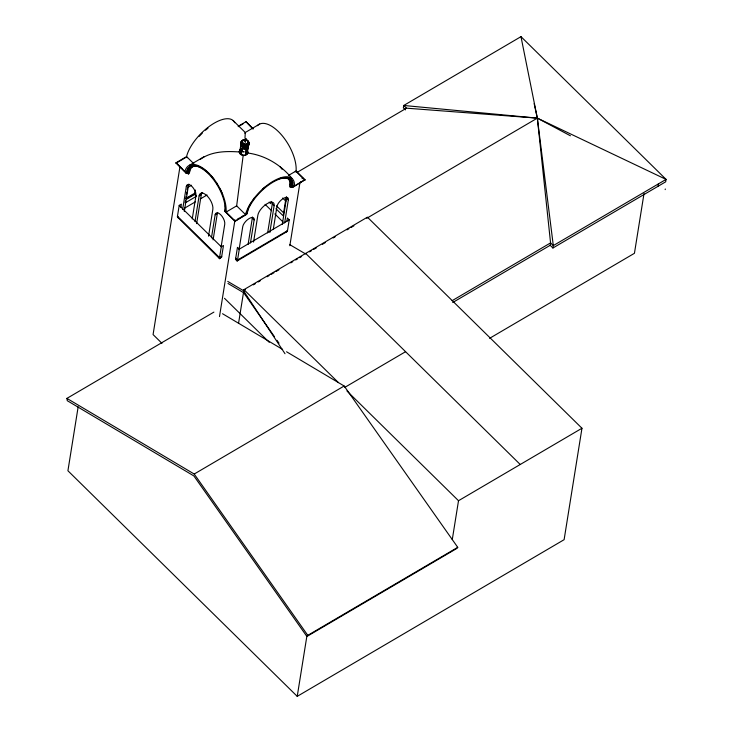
<?xml version="1.0" encoding="UTF-8"?>
<svg xmlns="http://www.w3.org/2000/svg" width="733" height="733" viewBox="0 0 733 733"><rect width="100%" height="100%" fill="white"/><g stroke="black" fill="none" stroke-linecap="round" stroke-linejoin="round"><path stroke-width="1.1" d="M244.987 138.161L245.28 132.499L233.14 120.56M243.906 148.881L244.153 146.609M243.191 155.359L236.658 205.863L226.076 212.075A32.188 15.155 59.6 0 0 208.529 172.832A32.188 15.155 59.6 0 0 184.908 171.577L175.993 162.808L186.576 156.587A32.188 14.083 -45.5 0 1 210.197 125.746A32.188 14.083 -45.5 0 1 234.707 122.732M78.156 406.842L67.922 470.76L297.231 696.35L564.117 539.68L581.965 428.255L367.407 217.17L243.952 289.645L238.564 323.262M191.176 165.924A30.749 14.477 59.6 0 0 188.354 168.233L186.768 172.649L185.953 173.125L175.993 162.808M179.915 167.005L153.078 334.569L161.956 343.301M180.859 207.366L181.381 204.113L179.209 205.387L177.359 216.931L219.607 258.685L221.613 257.054L219.442 258.328L221.293 246.783L223.464 245.5L221.613 257.054M177.991 217.747L178.137 216.84L177.588 217.16M185.953 173.125L187.538 168.709A30.749 14.477 59.6 0 1 208.383 173.748A30.749 14.477 59.6 0 1 224.949 205.515L224.884 211.434L234.917 221.302L246.819 214.311L248.551 208.621A30.749 13.451 -45.5 0 1 272.896 182.215A30.749 13.451 -45.5 0 1 292.953 182.554L293.026 187.19L292.339 186.512L292.265 181.876A30.749 13.451 -45.5 0 0 288.216 177.67M199.523 166.977A30.026 14.147 59.6 0 0 188.766 168.81L187.153 173.547L187.969 173.07L189.581 168.333A30.026 14.147 59.6 0 1 192.339 166.079M182.645 209.482L186.329 186.439L188.5 185.165A7.495 3.528 59.6 0 1 188.867 184.093M186.732 172.383L188.354 173.978L189.994 168.902A29.311 13.808 59.6 0 1 198.313 166.409M193.503 166.226A29.311 13.808 59.6 0 0 190.809 168.425L189.16 173.501L188.354 173.978M185.476 200.741L185.128 202.931L196.526 196.242M185.834 198.542L186.182 196.352M186.539 194.153L186.888 191.964M187.236 189.765L187.593 187.575M184.285 211.498L188.5 185.165M186.145 199.458L194.694 194.437L195.399 190.049M192.248 218.929L195.94 195.885A7.495 3.528 59.6 0 0 191.899 186.411A7.495 3.528 59.6 0 0 186.329 186.439M195.005 221.531L199.119 195.867L201.282 194.593A10.702 5.039 59.6 0 1 201.804 193.063M196.636 223.611L201.282 194.593M208.548 236.145L212.836 209.363A10.702 5.039 59.6 0 0 207.063 195.83A10.702 5.039 59.6 0 0 199.119 195.867M211.452 237.822L215.145 214.787L217.316 213.514A7.495 3.528 59.6 0 1 217.674 212.442M213.101 239.847L217.316 213.514M225.168 210.957L225.452 209.189M221.238 246.178L224.747 224.234A7.495 3.528 59.6 0 0 220.706 214.751A7.495 3.528 59.6 0 0 215.145 214.787M219.607 258.685L219.753 257.778L219.213 258.098M239.828 153.005A4.279 3.28 9.1 0 1 240.058 149.734L241.34 141.707L240.094 152.84M240.25 151.841L241.111 144.987L242.586 146.353A4.279 3.28 9.1 0 0 246.838 146.802L248.478 145.775A4.279 3.28 9.1 0 0 248.707 142.495L248.084 141.744M253.306 128.88L246.013 121.705L252.775 128.889M241.294 154.37L242.852 146.188L241.294 154.37A4.279 3.28 9.1 0 0 245.555 154.828L246.6 146.582L245.555 154.828M246.004 147.315L245.949 149.156A4.279 3.28 9.1 0 0 242.751 148.478M219.488 316.583L234.981 219.873M234.917 221.302L245.573 214.632A32.188 14.083 -45.5 0 1 273.043 181.308A32.188 14.083 -45.5 0 1 294.419 185.962L305.01 179.741L296.086 170.972A32.188 15.155 59.6 0 0 281.719 135.138A32.188 15.155 59.6 0 0 257.356 125.7M247.323 149.688L247.644 147.681M248.386 144.502L247.424 150.522A4.279 3.28 9.1 0 1 247.195 153.802L246.957 153.582M247.433 150.567L248.24 145.555L247.195 153.802M235.614 258.886L237.465 247.342L239.288 249.147L237.437 260.691L235.614 258.886L237.712 260.527M235.879 258.731L235.742 259.638L237.107 260.985L287.373 231.381L289.223 219.827L287.391 218.031L286.869 221.293M237.107 260.985L237.254 260.078M239.059 249.641L242.751 226.598A7.495 3.28 -45.5 0 1 249.211 218.498A7.495 3.28 -45.5 0 1 254.149 219.909L250.457 242.944M246.609 213.77L248.368 207.778M248.102 244.437L252.317 218.104A7.495 3.28 -45.5 0 0 252.326 216.986M253.554 242.055L257.842 215.273A10.702 4.682 -45.5 0 1 267.069 203.701A10.702 4.682 -45.5 0 1 274.124 205.716L269.836 232.498M271.146 201.419L270.789 203.655L269.176 202.061M267.646 232.929L272.291 203.921A10.702 4.682 -45.5 0 0 272.3 202.326M273.253 229.566L276.946 206.523A7.495 3.28 -45.5 0 1 283.405 198.423A7.495 3.28 -45.5 0 1 288.344 199.834L284.651 222.878M286.127 197.15L283.14 215.804L275.938 208.713M282.297 224.362L286.511 198.029A7.495 3.28 -45.5 0 0 286.521 196.911M286.218 177.514A29.311 12.818 -45.5 0 1 289.81 181.427L289.737 186.704L290.424 187.382L290.497 182.105A29.311 12.818 -45.5 0 0 281.701 177.78M287.354 177.643A30.026 13.139 -45.5 0 1 291.038 181.656L291.038 186.603L291.725 187.281L294.455 185.678M291.725 187.281L291.725 182.325A30.026 13.139 -45.5 0 0 278.742 178.889M286.502 231.994L286.649 231.087L287.107 231.536M289.837 245.738L299.925 182.764M293.026 187.19L305.01 179.741M297.231 696.35L306.925 635.804M452.279 539.58L458.51 500.721L581.965 428.255M452.71 302.518L550.181 245.308L550.565 242.898L537.335 118.132L520.98 36.65L403.746 105.47L403.361 107.879L405.413 109.904M550.181 245.308L552.92 248.001L553.305 245.601L537.335 118.132L534.155 103.646M644.014 193.539L634.439 253.297L489.589 338.325M657.968 186.338L658.362 183.928M665.188 189.609L665.28 188.995M244.959 133.369L245.28 132.499L259.684 124.042M213.908 312.102L66.923 398.386L67.262 400.694L193.906 475.955L306.898 636.455L307.796 635.355L457.74 547.331L344.162 386.007L286.548 351.767M457.74 547.331L456.842 548.431L306.898 636.455M200.338 159.336C211.654 151.135 226.744 150.98 240.158 152.033M241.936 148.918L240.058 149.734M238.307 126.223L246.013 121.705M175.92 163.257L185.596 157.577M238.243 126.672L243.054 123.85M189.664 165.145L204.067 156.697M186.173 171.769L186.979 171.293M187.437 171.788L188.244 171.302M188.702 171.797L189.508 171.32M187.602 187.529L191.524 185.229M185.861 198.396L195.656 192.651M186.915 198.386L188.857 197.25M190.791 196.114L192.733 194.978M200.741 193.769L202.656 192.642M184.505 208.227L195.29 201.896M200.191 199.01L207.054 194.987M224.884 211.434L225.7 210.948M288.39 175.489L296.086 170.972M226.002 212.524L226.818 212.048M295.207 171.898L296.013 171.421L304.937 180.199M297.021 172.438L406.485 108.172L537.335 118.132L666.077 179.402L665.692 181.802L552.92 248.001M302.06 178.65L302.876 178.174M237.51 219.112L239.334 218.04M241.148 216.977L242.971 215.905M299.916 182.48L301.73 181.408M221.723 256.376L219.552 257.649L177.468 216.253M239.288 249.147L289.223 219.827M287.483 230.693L237.547 260.013L235.724 258.208M227.743 281.408L243.457 290.644L245.427 289.489M253.316 284.862L255.286 283.698M258.245 281.967L260.224 280.803M267.124 276.753L269.093 275.599M271.063 274.435L274.023 272.703M276.002 271.54L278.961 269.808M290.79 262.863L292.76 261.699M295.72 259.968L297.699 258.804M299.669 257.649L301.639 256.495M309.528 251.859L311.498 250.704M313.477 249.541L316.427 247.809M322.346 244.336L325.305 242.596M333.194 237.968L335.164 236.805M347.002 229.86L348.972 228.705M350.951 227.551L353.902 225.81M366.729 218.287L537.335 118.132L570.411 135.779M452.114 300.695L550.565 242.898L553.305 245.601L666.077 179.393L520.98 36.65M66.923 398.386L194.218 474.031L344.162 386.007M344.831 387.354L405.578 351.693M242.064 141.102L242.989 140.663M537.335 118.132L403.746 105.47L406.485 108.172M246.856 152.913C264.805 155.011 280.812 164.668 292.146 178.605M289.865 244.703L305.524 253.902M227.99 283.488L243.668 292.705L274.417 336.63M222.53 313.724L282.626 349.439M293.667 185.733L294.354 186.411M292.559 185.156L293.246 185.825M291.322 184.844L292.009 185.513M290.085 184.533L290.772 185.202M286.511 198.029L288.344 199.834M282.672 198.02L285.907 201.208M276.506 205.863L283.708 212.955M272.291 203.921L274.124 205.716M265.089 204.342L271.595 210.738M274.848 213.935L282.984 221.934M305.679 253.407L520.238 464.493M246.352 212.277L247.039 212.955M252.317 218.104L254.149 219.909M186.576 156.587L193.869 163.771M236.658 205.863L245.573 214.632M186.503 157.045L187.19 157.723M177.349 163.908L181.784 168.269M226.076 212.075L234.991 220.844M194.694 194.437L195.922 195.638M179.209 205.387L221.293 246.783M243.952 289.645L338.444 382.608M346.947 390.973L458.51 500.721M224.5 298.304L269.258 342.32M280.006 166.666L282.068 169.277M194.218 474.031L307.796 635.355M277.037 340.369L278.998 343.181M243.457 290.644L285.009 353.727M225.306 204.754L225.379 206.972M247.342 151.035A4.279 3.28 9.1 0 1 243.31 155.552A4.279 3.28 9.1 0 1 239.975 150.238M242.669 148.991A4.279 3.28 9.1 0 1 244.868 149.23M241.111 144.987A4.279 3.28 9.1 0 1 241.34 141.707M246.325 140.113A4.279 3.28 9.1 0 1 248.35 145.409A4.279 3.28 9.1 0 1 241.386 144.667A4.279 3.28 9.1 0 1 244.126 139.875M248.166 142.129A3.564 2.73 9.1 0 1 244.813 145.894A3.564 2.73 9.1 0 1 242.027 141.469M246.031 140.223A2.85 2.19 9.1 0 1 247.763 143.283A2.85 2.19 9.1 0 1 243.814 144.108A2.85 2.19 9.1 0 1 242.77 140.901M243.255 140.498A2.85 2.19 9.1 0 1 245.298 140.067M192.028 165.603A30.749 14.477 59.6 0 1 194.923 165.292M199.248 136.311A30.749 13.451 -45.5 0 1 202.299 133.149M205.524 130.208A30.749 13.451 -45.5 0 1 208.007 128.183M200.448 167.381A30.026 14.147 59.6 0 1 209.125 173.73M211.168 175.856A30.026 14.147 59.6 0 1 213.798 179.008M216.272 182.435A30.026 14.147 59.6 0 1 217.426 184.23M220.065 188.894A30.026 14.147 59.6 0 1 220.999 190.8M221.43 191.753A30.026 14.147 59.6 0 1 222.63 194.63M248.799 206.853A30.026 13.139 -45.5 0 1 250.906 203.014M253.197 199.559A30.026 13.139 -45.5 0 1 254.433 197.892M262.359 189.306A30.026 13.139 -45.5 0 1 264.769 187.208M245.381 138.574L246.05 138.803L245.381 138.574M244.886 141.689L245.555 141.918L244.886 141.689M243.292 151.649L243.961 151.878L243.292 151.649M242.504 143.915A3.564 2.73 9.1 0 0 248.524 143.329A3.564 2.73 9.1 0 0 244.419 139.517A3.564 2.73 9.1 0 0 242.504 143.915M243.109 143.127A2.85 2.19 9.1 0 0 247.919 142.66A2.85 2.19 9.1 0 0 244.639 139.609A2.85 2.19 9.1 0 0 243.109 143.127"/></g></svg>
